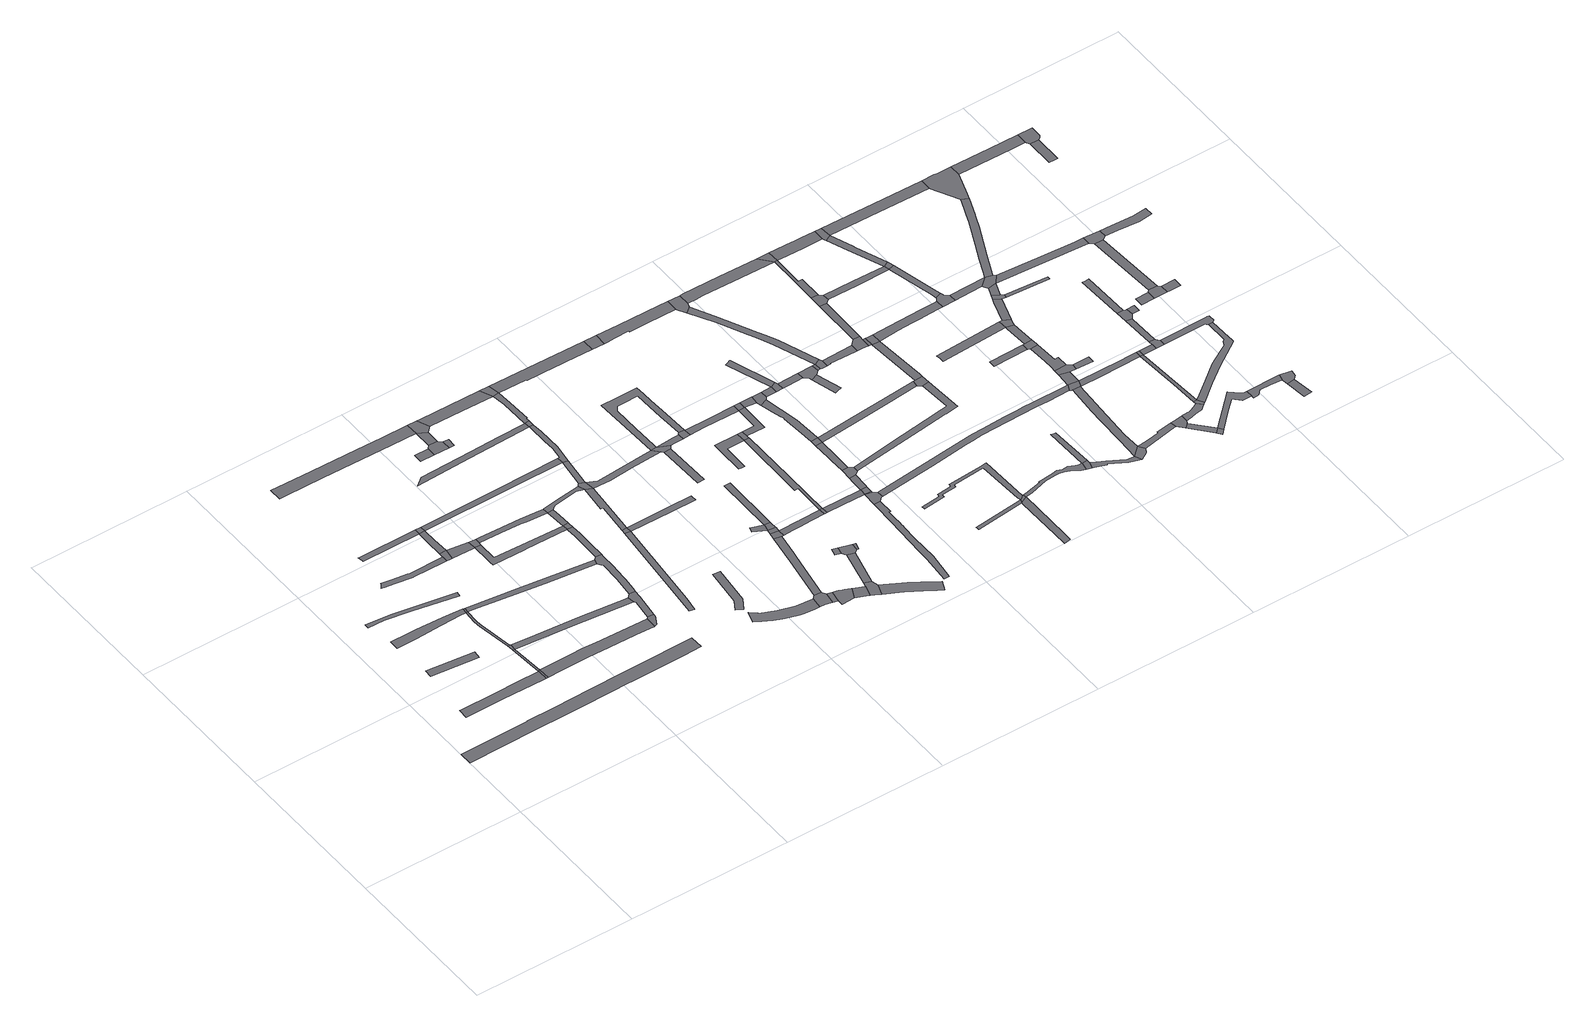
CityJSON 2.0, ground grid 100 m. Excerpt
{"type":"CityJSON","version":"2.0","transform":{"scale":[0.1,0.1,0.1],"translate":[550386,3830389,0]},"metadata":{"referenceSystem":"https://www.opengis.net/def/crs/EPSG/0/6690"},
"CityObjects":{
"road1":{"type":"Road","attributes":{"RoadStructureAttribute.sectionType":"1"},"geometry":[{"type":"MultiSurface","lod":"1","boundaries":[[[0,1,2,3,4,5,6,7,8]]]}]},
"road2":{"type":"Road","geometry":[{"type":"MultiSurface","lod":"1","boundaries":[[[9,10,11,12]]]}]},
"road3":{"type":"Road","attributes":{"RoadStructureAttribute.sectionType":"1"},"geometry":[{"type":"MultiSurface","lod":"1","boundaries":[[[13,14,15,16,17,18,19,20,21,22,23]]]}]},
"road4":{"type":"Road","attributes":{"RoadStructureAttribute.sectionType":"1"},"geometry":[{"type":"MultiSurface","lod":"1","boundaries":[[[24,25,26,27,28,29,30,31,32,33,34,35,36,37,38,39,40,41,42,43]]]}]},
"road5":{"type":"Road","attributes":{"RoadStructureAttribute.sectionType":"1"},"geometry":[{"type":"MultiSurface","lod":"1","boundaries":[[[44,45,46,47,48,49,50,51,52]]]}]},
"road6":{"type":"Road","geometry":[{"type":"MultiSurface","lod":"1","boundaries":[[[53,8,7,54]]]}]},
"road7":{"type":"Road","attributes":{"RoadStructureAttribute.sectionType":"1"},"geometry":[{"type":"MultiSurface","lod":"1","boundaries":[[[55,8,53,56]]]}]},
"road8":{"type":"Road","geometry":[{"type":"MultiSurface","lod":"1","boundaries":[[[57,55,56,58,59]]]}]},
"road9":{"type":"Road","attributes":{"RoadStructureAttribute.sectionType":"1"},"geometry":[{"type":"MultiSurface","lod":"1","boundaries":[[[22,60,61,62,57,59,63,64,65,66,67]]]}]},
"road10":{"type":"Road","geometry":[{"type":"MultiSurface","lod":"1","boundaries":[[[23,22,67,68]]]}]},
"road11":{"type":"Road","attributes":{"RoadStructureAttribute.sectionType":"1"},"geometry":[{"type":"MultiSurface","lod":"1","boundaries":[[[69,70,71,72,73,74,75,76,77,78,79,80,81,82,83]]]}]},
"road12":{"type":"Road","attributes":{"RoadStructureAttribute.sectionType":"1"},"geometry":[{"type":"MultiSurface","lod":"1","boundaries":[[[84,85,86,87,88,89]]]}]},
"road13":{"type":"Road","attributes":{"RoadStructureAttribute.sectionType":"1"},"geometry":[{"type":"MultiSurface","lod":"1","boundaries":[[[90,91,92,53,54,93,94,95,96,97,98,99,100,101]]]}]},
"road14":{"type":"Road","attributes":{"RoadStructureAttribute.sectionType":"1"},"geometry":[{"type":"MultiSurface","lod":"1","boundaries":[[[102,103,58,56,104,105,106,107]]]}]},
"road15":{"type":"Road","geometry":[{"type":"MultiSurface","lod":"1","boundaries":[[[108,83,82,109,110,111]]]}]},
"road16":{"type":"Road","attributes":{"RoadStructureAttribute.sectionType":"1"},"geometry":[{"type":"MultiSurface","lod":"1","boundaries":[[[112,113,88,114,108,111]]]}]},
"road17":{"type":"Road","geometry":[{"type":"MultiSurface","lod":"1","boundaries":[[[89,88,113,115]]]}]},
"road18":{"type":"Road","attributes":{"RoadStructureAttribute.sectionType":"1"},"geometry":[{"type":"MultiSurface","lod":"1","boundaries":[[[111,110,116,117,118]]]}]},
"road19":{"type":"Road","attributes":{"RoadStructureAttribute.sectionType":"1"},"geometry":[{"type":"MultiSurface","lod":"1","boundaries":[[[119,68,67,120,121,122,123,124]]]}]},
"road20":{"type":"Road","geometry":[{"type":"MultiSurface","lod":"1","boundaries":[[[125,118,117,126,127,128,129]]]}]},
"road21":{"type":"Road","attributes":{"RoadStructureAttribute.sectionType":"1"},"geometry":[{"type":"MultiSurface","lod":"1","boundaries":[[[130,131,132,133,134,135,136,137,138,139,140,141]]]}]},
"road22":{"type":"Road","geometry":[{"type":"MultiSurface","lod":"1","boundaries":[[[142,101,100,143,144,145,146]]]}]},
"road23":{"type":"Road","geometry":[{"type":"MultiSurface","lod":"1","boundaries":[[[147,107,106,148,142,146,149,150]]]}]},
"road24":{"type":"Road","attributes":{"RoadStructureAttribute.sectionType":"1"},"geometry":[{"type":"MultiSurface","lod":"1","boundaries":[[[126,151,152,153,154,155,156,157,158,159,160,161,127]]]}]},
"road25":{"type":"Road","attributes":{"RoadStructureAttribute.sectionType":"1"},"geometry":[{"type":"MultiSurface","lod":"1","boundaries":[[[162,163,164,165,129,128,166,167,168,169,170,171]]]}]},
"road26":{"type":"Road","geometry":[{"type":"MultiSurface","lod":"1","boundaries":[[[172,124,123,173,174,175,147,150,176,177,178,179,180,181]]]}]},
"road27":{"type":"Road","attributes":{"RoadStructureAttribute.sectionType":"1"},"geometry":[{"type":"MultiSurface","lod":"1","boundaries":[[[182,183,115,113,184,185,186]]]}]},
"road28":{"type":"Road","attributes":{"RoadStructureAttribute.sectionType":"1"},"geometry":[{"type":"MultiSurface","lod":"1","boundaries":[[[187,188,189,156,190,191,172,181]]]}]},
"road29":{"type":"Road","geometry":[{"type":"MultiSurface","lod":"1","boundaries":[[[192,193,194,195]]]}]},
"road30":{"type":"Road","geometry":[{"type":"MultiSurface","lod":"1","boundaries":[[[196,157,156,189]]]}]},
"road31":{"type":"Road","geometry":[{"type":"MultiSurface","lod":"1","boundaries":[[[197,198,170,157,196]]]}]},
"road32":{"type":"Road","attributes":{"RoadStructureAttribute.sectionType":"1"},"geometry":[{"type":"MultiSurface","lod":"1","boundaries":[[[199,200,201,202,203,204]]]}]},
"road33":{"type":"Road","geometry":[{"type":"MultiSurface","lod":"1","boundaries":[[[205,195,194,206,207,208]]]}]},
"road34":{"type":"Road","geometry":[{"type":"MultiSurface","lod":"1","boundaries":[[[140,205,208,209]]]}]},
"road35":{"type":"Road","geometry":[{"type":"MultiSurface","lod":"1","boundaries":[[[210,211,207,206]]]}]},
"road36":{"type":"Road","geometry":[{"type":"MultiSurface","lod":"1","boundaries":[[[212,213,214,215,216,217]]]}]},
"road37":{"type":"Road","geometry":[{"type":"MultiSurface","lod":"1","boundaries":[[[141,140,209,218,219]]]}]},
"road38":{"type":"Road","attributes":{"RoadStructureAttribute.sectionType":"1"},"geometry":[{"type":"MultiSurface","lod":"1","boundaries":[[[220,221,222,223,224,225,226,227]]]}]},
"road39":{"type":"Road","attributes":{"RoadStructureAttribute.sectionType":"1"},"geometry":[{"type":"MultiSurface","lod":"1","boundaries":[[[228,229,230,231,171,170,198,232,233,234,235,236]]]}]},
"road40":{"type":"Road","geometry":[{"type":"MultiSurface","lod":"1","boundaries":[[[237,238,199,204]]]}]},
"road41":{"type":"Road","attributes":{"RoadStructureAttribute.sectionType":"1"},"geometry":[{"type":"MultiSurface","lod":"1","boundaries":[[[239,240,241,242,243,244,245,246,247,248,249,250,251,252,253]]]}]},
"road42":{"type":"Road","attributes":{"RoadStructureAttribute.sectionType":"1"},"geometry":[{"type":"MultiSurface","lod":"1","boundaries":[[[236,254,255,238,237,256]]]}]},
"road43":{"type":"Road","geometry":[{"type":"MultiSurface","lod":"1","boundaries":[[[257,258,259,228,236,256,260]]]}]},
"road44":{"type":"Road","geometry":[{"type":"MultiSurface","lod":"1","boundaries":[[[185,261,257,260,262,263]]]}]},
"road45":{"type":"Road","attributes":{"RoadStructureAttribute.sectionType":"1"},"geometry":[{"type":"MultiSurface","lod":"1","boundaries":[[[264,219,218,265,266,267]]]}]},
"road46":{"type":"Road","geometry":[{"type":"MultiSurface","lod":"1","boundaries":[[[268,253,252,269,270,271,272]]]}]},
"road47":{"type":"Road","attributes":{"RoadStructureAttribute.sectionType":"1"},"geometry":[{"type":"MultiSurface","lod":"1","boundaries":[[[273,274,275,276,237,204]]]}]},
"road48":{"type":"Road","attributes":{"RoadStructureAttribute.sectionType":"1"},"geometry":[{"type":"MultiSurface","lod":"1","boundaries":[[[271,270,277,278]]]}]},
"road49":{"type":"Road","attributes":{"RoadStructureAttribute.sectionType":"1"},"geometry":[{"type":"MultiSurface","lod":"1","boundaries":[[[279,280,281,227,282,283,284,285,286,287,186,185,263]]]}]},
"road50":{"type":"Road","geometry":[{"type":"MultiSurface","lod":"1","boundaries":[[[288,289,290,291,278,277,292,293,294,295,296]]]}]},
"road51":{"type":"Road","geometry":[{"type":"MultiSurface","lod":"1","boundaries":[[[297,220,227,281]]]}]},
"road52":{"type":"Road","attributes":{"RoadStructureAttribute.sectionType":"1"},"geometry":[{"type":"MultiSurface","lod":"1","boundaries":[[[298,299,268,272,300,301,302]]]}]},
"road53":{"type":"Road","attributes":{"RoadStructureAttribute.sectionType":"1"},"geometry":[{"type":"MultiSurface","lod":"1","boundaries":[[[303,260,256,304,305,306,307,308]]]}]},
"road54":{"type":"Road","attributes":{"RoadStructureAttribute.sectionType":"1"},"geometry":[{"type":"MultiSurface","lod":"1","boundaries":[[[309,310,311,312,266,313,220,297]]]}]},
"road55":{"type":"Road","attributes":{"RoadStructureAttribute.sectionType":"1"},"geometry":[{"type":"MultiSurface","lod":"1","boundaries":[[[314,296,295,315,316,317]]]}]},
"road56":{"type":"Road","geometry":[{"type":"MultiSurface","lod":"1","boundaries":[[[267,266,312,318]]]}]},
"road57":{"type":"Road","geometry":[{"type":"MultiSurface","lod":"1","boundaries":[[[319,320,321,322]]]}]},
"road58":{"type":"Road","geometry":[{"type":"MultiSurface","lod":"1","boundaries":[[[323,317,316,324,325,326,327]]]}]},
"road59":{"type":"Road","geometry":[{"type":"MultiSurface","lod":"1","boundaries":[[[328,298,302,329,330]]]}]},
"road60":{"type":"Road","attributes":{"RoadStructureAttribute.sectionType":"1"},"geometry":[{"type":"MultiSurface","lod":"1","boundaries":[[[321,328,330,331,332]]]}]},
"road61":{"type":"Road","geometry":[{"type":"MultiSurface","lod":"1","boundaries":[[[322,321,332,333]]]}]},
"road62":{"type":"Road","attributes":{"RoadStructureAttribute.sectionType":"1"},"geometry":[{"type":"MultiSurface","lod":"1","boundaries":[[[334,323,327,335]]]}]},
"road63":{"type":"Road","geometry":[{"type":"MultiSurface","lod":"1","boundaries":[[[336,337,338,339,340]]]}]},
"road64":{"type":"Road","attributes":{"RoadStructureAttribute.sectionType":"1"},"geometry":[{"type":"MultiSurface","lod":"1","boundaries":[[[341,342,322,333]]]}]},
"road65":{"type":"Road","attributes":{"RoadStructureAttribute.sectionType":"1"},"geometry":[{"type":"MultiSurface","lod":"1","boundaries":[[[343,344,345,346,347,326,325,348,349,350,351,352,353,354]]]}]},
"road66":{"type":"Road","attributes":{"RoadStructureAttribute.sectionType":"1"},"geometry":[{"type":"MultiSurface","lod":"1","boundaries":[[[355,356,357,358]]]}]},
"road67":{"type":"Road","attributes":{"RoadStructureAttribute.sectionType":"1"},"geometry":[{"type":"MultiSurface","lod":"1","boundaries":[[[340,339,334,335,359,360]]]}]},
"road68":{"type":"Road","geometry":[{"type":"MultiSurface","lod":"1","boundaries":[[[361,308,307,358,357,362]]]}]},
"road69":{"type":"Road","attributes":{"RoadStructureAttribute.sectionType":"1"},"geometry":[{"type":"MultiSurface","lod":"1","boundaries":[[[363,364,365,366,367,330,329,368,369,370,371]]]}]},
"road70":{"type":"Road","geometry":[{"type":"MultiSurface","lod":"1","boundaries":[[[372,373,360,359]]]}]},
"road71":{"type":"Road","attributes":{"RoadStructureAttribute.sectionType":"1"},"geometry":[{"type":"MultiSurface","lod":"1","boundaries":[[[374,375,376,377,361,362,378,379,380]]]}]},
"road72":{"type":"Road","attributes":{"RoadStructureAttribute.sectionType":"1"},"geometry":[{"type":"MultiSurface","lod":"1","boundaries":[[[381,318,312,382,383,384,385,386,387,388,389]]]}]},
"road73":{"type":"Road","attributes":{"RoadStructureAttribute.sectionType":"1"},"geometry":[{"type":"MultiSurface","lod":"1","boundaries":[[[390,391,392,393,394,395,396,397,308,361,398,399,400,401,402,403,404,405,406,407]]]}]},
"road74":{"type":"Road","geometry":[{"type":"MultiSurface","lod":"1","boundaries":[[[408,363,371,409,410]]]}]},
"road75":{"type":"Road","geometry":[{"type":"MultiSurface","lod":"1","boundaries":[[[406,411,412,374,380,413,414,407]]]}]},
"road76":{"type":"Road","geometry":[{"type":"MultiSurface","lod":"1","boundaries":[[[415,416,408]]]}]},
"road77":{"type":"Road","attributes":{"RoadStructureAttribute.sectionType":"1"},"geometry":[{"type":"MultiSurface","lod":"1","boundaries":[[[417,418,419,420,421,422,423,424,425,426]]]}]},
"road78":{"type":"Road","attributes":{"RoadStructureAttribute.sectionType":"1"},"geometry":[{"type":"MultiSurface","lod":"1","boundaries":[[[426,427,428,363,408,429,430,431]]]}]},
"road79":{"type":"Road","attributes":{"RoadStructureAttribute.sectionType":"1"},"geometry":[{"type":"MultiSurface","lod":"1","boundaries":[[[432,433,434,435,436,437,438,439,440,441,442,443,444,445,446,447,448,449,450]]]}]},
"road80":{"type":"Road","attributes":{"RoadStructureAttribute.sectionType":"1"},"geometry":[{"type":"MultiSurface","lod":"1","boundaries":[[[451,415,408,410,452,453,454]]]}]},
"road81":{"type":"Road","attributes":{"RoadStructureAttribute.sectionType":"1"},"geometry":[{"type":"MultiSurface","lod":"1","boundaries":[[[455,414,413,456,457,458]]]}]},
"road82":{"type":"Road","geometry":[{"type":"MultiSurface","lod":"1","boundaries":[[[459,417,426,431,460,461]]]}]},
"road83":{"type":"Road","geometry":[{"type":"MultiSurface","lod":"1","boundaries":[[[453,432,450,462,463,464,465]]]}]},
"road84":{"type":"Road","attributes":{"RoadStructureAttribute.sectionType":"1"},"geometry":[{"type":"MultiSurface","lod":"1","boundaries":[[[453,465,466]]]}]},
"road85":{"type":"Road","geometry":[{"type":"MultiSurface","lod":"1","boundaries":[[[454,453,466,467]]]}]},
"road86":{"type":"Road","geometry":[{"type":"MultiSurface","lod":"1","boundaries":[[[389,388,468,469]]]}]},
"road87":{"type":"Road","attributes":{"RoadStructureAttribute.sectionType":"1"},"geometry":[{"type":"MultiSurface","lod":"1","boundaries":[[[470,471,472,473,474,475,454,467]]]}]},
"road88":{"type":"Road","attributes":{"RoadStructureAttribute.sectionType":"1"},"geometry":[{"type":"MultiSurface","lod":"1","boundaries":[[[476,477,478,479,457,480,481,459,461]]]}]},
"road89":{"type":"Road","geometry":[{"type":"MultiSurface","lod":"1","boundaries":[[[482,483,484,473,472,485,486,487]]]}]},
"road90":{"type":"Road","attributes":{"RoadStructureAttribute.sectionType":"1"},"geometry":[{"type":"MultiSurface","lod":"1","boundaries":[[[488,489,490,491,492,493,494,484,483]]]}]},
"road91":{"type":"Road","geometry":[{"type":"MultiSurface","lod":"1","boundaries":[[[495,458,457,479,496]]]}]},
"road92":{"type":"Road","geometry":[{"type":"MultiSurface","lod":"1","boundaries":[[[497,498,492,491]]]}]},
"road93":{"type":"Road","geometry":[{"type":"MultiSurface","lod":"1","boundaries":[[[499,500,501,502,495,496,503,504]]]}]},
"road94":{"type":"Road","attributes":{"RoadStructureAttribute.sectionType":"1"},"geometry":[{"type":"MultiSurface","lod":"1","boundaries":[[[505,506,507,508,509,510,511,512,513,514,515,516,517,518,519,520,498,497]]]}]},
"road95":{"type":"Road","attributes":{"RoadStructureAttribute.sectionType":"1"},"geometry":[{"type":"MultiSurface","lod":"1","boundaries":[[[521,522,504,503,523,513,512,524,525]]]}]},
"road96":{"type":"Road","attributes":{"RoadStructureAttribute.sectionType":"1"},"geometry":[{"type":"MultiSurface","lod":"1","boundaries":[[[526,527,469,468,528,529,530,531,532,533,534]]]}]},
"road97":{"type":"Road","attributes":{"RoadStructureAttribute.sectionType":"1"},"geometry":[{"type":"MultiSurface","lod":"1","boundaries":[[[535,525,524,536]]]}]},
"road98":{"type":"Road","attributes":{"RoadStructureAttribute.sectionType":"1"},"geometry":[{"type":"MultiSurface","lod":"1","boundaries":[[[537,538,539,540,541,542,543]]]}]},
"road99":{"type":"Road","attributes":{"RoadStructureAttribute.sectionType":"1"},"geometry":[{"type":"MultiSurface","lod":"1","boundaries":[[[544,545,546,547,548,549,550,551,552,553,554,555,556,557,558,559,537,560]]]}]},
"road100":{"type":"Road","attributes":{"RoadStructureAttribute.sectionType":"1"},"geometry":[{"type":"MultiSurface","lod":"1","boundaries":[[[561,562,563,564,535,565]]]}]},
"road101":{"type":"Road","geometry":[{"type":"MultiSurface","lod":"1","boundaries":[[[565,535,536,566,567]]]}]},
"road102":{"type":"Road","attributes":{"RoadStructureAttribute.sectionType":"1"},"geometry":[{"type":"MultiSurface","lod":"1","boundaries":[[[568,569,543,570,571,572,573]]]}]},
"road103":{"type":"Road","attributes":{"RoadStructureAttribute.sectionType":"1"},"geometry":[{"type":"MultiSurface","lod":"1","boundaries":[[[574,567,566,575,576,577]]]}]},
"road104":{"type":"Road","geometry":[{"type":"MultiSurface","lod":"1","boundaries":[[[560,537,543,569,578]]]}]},
"road105":{"type":"Road","attributes":{"RoadStructureAttribute.sectionType":"1"},"geometry":[{"type":"MultiSurface","lod":"1","boundaries":[[[579,580,581,497,491,582,583,584]]]}]},
"road106":{"type":"Road","attributes":{"RoadStructureAttribute.sectionType":"1"},"geometry":[{"type":"MultiSurface","lod":"1","boundaries":[[[585,586,587,588,589,590,591,592,593,594,595,596,487,486]]]}]},
"road107":{"type":"Road","geometry":[{"type":"MultiSurface","lod":"1","boundaries":[[[597,598,599,600,601]]]}]},
"road108":{"type":"Road","geometry":[{"type":"MultiSurface","lod":"1","boundaries":[[[602,574,577,603,601,600,604]]]}]},
"road109":{"type":"Road","geometry":[{"type":"MultiSurface","lod":"1","boundaries":[[[534,533,605,606,607,608]]]}]},
"road110":{"type":"Road","attributes":{"RoadStructureAttribute.sectionType":"1"},"geometry":[{"type":"MultiSurface","lod":"1","boundaries":[[[609,610,611,612,613,614,606,605,615,616,617,618,619,620,621,622]]]}]},
"road111":{"type":"Road","attributes":{"RoadStructureAttribute.sectionType":"1"},"geometry":[{"type":"MultiSurface","lod":"1","boundaries":[[[621,602,604,623]]]}]},
"road112":{"type":"Road","geometry":[{"type":"MultiSurface","lod":"1","boundaries":[[[622,621,623,624,625,626]]]}]},
"road113":{"type":"Road","attributes":{"RoadStructureAttribute.sectionType":"1"},"geometry":[{"type":"MultiSurface","lod":"1","boundaries":[[[627,628,629,630,631,632,633,634,635,636,637,464,463,638,639,640,641,642,643,644,645,646]]]}]},
"road114":{"type":"Road","attributes":{"RoadStructureAttribute.sectionType":"1"},"geometry":[{"type":"MultiSurface","lod":"1","boundaries":[[[647,648,649,650,651,652,653,654,655,656,657,658,560,578,659,660,661,662,663,664,665,666,667,668,669]]]}]},
"road115":{"type":"Road","attributes":{"RoadStructureAttribute.sectionType":"1"},"geometry":[{"type":"MultiSurface","lod":"1","boundaries":[[[670,626,625,671,672,673,674]]]}]},
"road116":{"type":"Road","geometry":[{"type":"MultiSurface","lod":"1","boundaries":[[[675,676,579,584,677,591,590]]]}]},
"road117":{"type":"Road","attributes":{"RoadStructureAttribute.sectionType":"1"},"geometry":[{"type":"MultiSurface","lod":"1","boundaries":[[[678,679,608,607,680,681,682,683,684]]]}]},
"road118":{"type":"Road","geometry":[{"type":"MultiSurface","lod":"1","boundaries":[[[685,669,668,686,687]]]}]},
"road119":{"type":"Road","geometry":[{"type":"MultiSurface","lod":"1","boundaries":[[[688,670,674,689,690,691,692]]]}]},
"road120":{"type":"Road","attributes":{"RoadStructureAttribute.sectionType":"1"},"geometry":[{"type":"MultiSurface","lod":"1","boundaries":[[[693,676,675,694,695]]]}]},
"road121":{"type":"Road","attributes":{"RoadStructureAttribute.sectionType":"1"},"geometry":[{"type":"MultiSurface","lod":"1","boundaries":[[[696,697,691,690,698]]]}]},
"road122":{"type":"Road","attributes":{"RoadStructureAttribute.sectionType":"1"},"geometry":[{"type":"MultiSurface","lod":"1","boundaries":[[[699,700,701,702,669,685]]]}]},
"road123":{"type":"Road","geometry":[{"type":"MultiSurface","lod":"1","boundaries":[[[703,704,696,698,693,695]]]}]},
"road124":{"type":"Road","attributes":{"RoadStructureAttribute.sectionType":"1"},"geometry":[{"type":"MultiSurface","lod":"1","boundaries":[[[705,688,692,706]]]}]},
"road125":{"type":"Road","attributes":{"RoadStructureAttribute.sectionType":"1"},"geometry":[{"type":"MultiSurface","lod":"1","boundaries":[[[707,708,709,710,711,687,686,712,713,714,715,716,717,718]]]}]},
"road126":{"type":"Road","geometry":[{"type":"MultiSurface","lod":"1","boundaries":[[[719,705,706,720,721,722]]]}]},
"road127":{"type":"Road","attributes":{"RoadStructureAttribute.sectionType":"1"},"geometry":[{"type":"MultiSurface","lod":"1","boundaries":[[[683,723,724,719,722,725,726,727,728]]]}]},
"road128":{"type":"Road","geometry":[{"type":"MultiSurface","lod":"1","boundaries":[[[684,683,728,729]]]}]},
"road129":{"type":"Road","geometry":[{"type":"MultiSurface","lod":"1","boundaries":[[[730,718,717,731,732]]]}]},
"road130":{"type":"Road","attributes":{"RoadStructureAttribute.sectionType":"1"},"geometry":[{"type":"MultiSurface","lod":"1","boundaries":[[[733,734,735,736,703,695,737,738,739,740,741]]]}]},
"road131":{"type":"Road","attributes":{"RoadStructureAttribute.sectionType":"1"},"geometry":[{"type":"MultiSurface","lod":"1","boundaries":[[[742,743,744,745,718,730,746,747,748,749]]]}]},
"road132":{"type":"Road","attributes":{"RoadStructureAttribute.sectionType":"1"},"geometry":[{"type":"MultiSurface","lod":"1","boundaries":[[[750,721,720,751,752,753]]]}]},
"road133":{"type":"Road","attributes":{"RoadStructureAttribute.sectionType":"1"},"geometry":[{"type":"MultiSurface","lod":"1","boundaries":[[[754,755,756,757,758]]]}]},
"road134":{"type":"Road","attributes":{"RoadStructureAttribute.sectionType":"1"},"geometry":[{"type":"MultiSurface","lod":"1","boundaries":[[[759,760,761,729,728,762,763,764,765,766]]]}]},
"road135":{"type":"Road","attributes":{"RoadStructureAttribute.sectionType":"1"},"geometry":[{"type":"MultiSurface","lod":"1","boundaries":[[[767,768,769,770,730,732,771]]]}]},
"road136":{"type":"Road","geometry":[{"type":"MultiSurface","lod":"1","boundaries":[[[772,773,774,775,776]]]}]},
"road137":{"type":"Road","geometry":[{"type":"MultiSurface","lod":"1","boundaries":[[[646,645,777,778,742,749,779]]]}]},
"road138":{"type":"Road","attributes":{"RoadStructureAttribute.sectionType":"1"},"geometry":[{"type":"MultiSurface","lod":"1","boundaries":[[[780,646,779,781]]]}]},
"road139":{"type":"Road","geometry":[{"type":"MultiSurface","lod":"1","boundaries":[[[782,780,781,783,784,785]]]}]},
"road140":{"type":"Road","attributes":{"RoadStructureAttribute.sectionType":"1"},"geometry":[{"type":"MultiSurface","lod":"1","boundaries":[[[786,787,788,789,790,791,792,782,785]]]}]},
"road141":{"type":"Road","geometry":[{"type":"MultiSurface","lod":"1","boundaries":[[[793,794,795,772,776,796,789,788]]]}]},
"road142":{"type":"Road","geometry":[{"type":"MultiSurface","lod":"1","boundaries":[[[797,798,799,800,801,733,741,802,803]]]}]},
"road143":{"type":"Road","geometry":[{"type":"MultiSurface","lod":"1","boundaries":[[[766,765,804,805,806]]]}]},
"road144":{"type":"Road","geometry":[{"type":"MultiSurface","lod":"1","boundaries":[[[807,808,767,771,809,810,811,812]]]}]},
"road145":{"type":"Road","attributes":{"RoadStructureAttribute.sectionType":"1"},"geometry":[{"type":"MultiSurface","lod":"1","boundaries":[[[813,814,805,804,815,753,816]]]}]},
"road146":{"type":"Road","attributes":{"RoadStructureAttribute.sectionType":"1"},"geometry":[{"type":"MultiSurface","lod":"1","boundaries":[[[817,818,752,819,800,799]]]}]},
"road147":{"type":"Road","geometry":[{"type":"MultiSurface","lod":"1","boundaries":[[[820,816,753,752,818]]]}]},
"road148":{"type":"Road","attributes":{"RoadStructureAttribute.sectionType":"1"},"geometry":[{"type":"MultiSurface","lod":"1","boundaries":[[[758,821,795,794,822]]]}]},
"road149":{"type":"Road","attributes":{"RoadStructureAttribute.sectionType":"1"},"geometry":[{"type":"MultiSurface","lod":"1","boundaries":[[[811,810,823,824]]]}]},
"road150":{"type":"Road","geometry":[{"type":"MultiSurface","lod":"1","boundaries":[[[825,826,784,783]]]}]},
"road151":{"type":"Road","geometry":[{"type":"MultiSurface","lod":"1","boundaries":[[[827,754,758,822,828,829,830]]]}]},
"road152":{"type":"Road","geometry":[{"type":"MultiSurface","lod":"1","boundaries":[[[824,823,831,832]]]}]},
"road153":{"type":"Road","attributes":{"RoadStructureAttribute.sectionType":"1"},"geometry":[{"type":"MultiSurface","lod":"1","boundaries":[[[833,834,779,749,835,836,837]]]}]},
"road154":{"type":"Road","attributes":{"RoadStructureAttribute.sectionType":"1"},"geometry":[{"type":"MultiSurface","lod":"1","boundaries":[[[838,839,827,830,840]]]}]},
"road155":{"type":"Road","attributes":{"RoadStructureAttribute.sectionType":"1"},"geometry":[{"type":"MultiSurface","lod":"1","boundaries":[[[841,842,843,844,845,846,807,812,847,848,849,850,851]]]}]},
"road156":{"type":"Road","attributes":{"RoadStructureAttribute.sectionType":"1"},"geometry":[{"type":"MultiSurface","lod":"1","boundaries":[[[852,803,802,853,854]]]}]},
"road157":{"type":"Road","geometry":[{"type":"MultiSurface","lod":"1","boundaries":[[[855,838,840,856,857,858]]]}]},
"road158":{"type":"Road","geometry":[{"type":"MultiSurface","lod":"1","boundaries":[[[859,860,841,851,861]]]}]},
"road159":{"type":"Road","attributes":{"RoadStructureAttribute.sectionType":"1"},"geometry":[{"type":"MultiSurface","lod":"1","boundaries":[[[862,863,855,858]]]}]},
"road160":{"type":"Road","attributes":{"RoadStructureAttribute.sectionType":"1"},"geometry":[{"type":"MultiSurface","lod":"1","boundaries":[[[836,864,860,859,865]]]}]},
"road161":{"type":"Road","geometry":[{"type":"MultiSurface","lod":"1","boundaries":[[[852,854,863,862,866,867]]]}]},
"road162":{"type":"Road","attributes":{"RoadStructureAttribute.sectionType":"1"},"geometry":[{"type":"MultiSurface","lod":"1","boundaries":[[[868,869,870,824,832,871,872,873,874,875]]]}]},
"road163":{"type":"Road","geometry":[{"type":"MultiSurface","lod":"1","boundaries":[[[876,837,836,865]]]}]},
"road164":{"type":"Road","attributes":{"RoadStructureAttribute.sectionType":"1"},"geometry":[{"type":"MultiSurface","lod":"1","boundaries":[[[877,878,806,805,879,880,881]]]}]},
"road165":{"type":"Road","geometry":[{"type":"MultiSurface","lod":"1","boundaries":[[[882,883,857,856]]]}]},
"road166":{"type":"Road","attributes":{"RoadStructureAttribute.sectionType":"1"},"geometry":[{"type":"MultiSurface","lod":"1","boundaries":[[[884,876,865,885]]]}]},
"road167":{"type":"Road","geometry":[{"type":"MultiSurface","lod":"1","boundaries":[[[886,887,888,889,884,885,890,891]]]}]},
"road168":{"type":"Road","attributes":{"RoadStructureAttribute.sectionType":"1"},"geometry":[{"type":"MultiSurface","lod":"1","boundaries":[[[892,889,888,893]]]}]},
"road169":{"type":"Road","attributes":{"RoadStructureAttribute.sectionType":"1"},"geometry":[{"type":"MultiSurface","lod":"1","boundaries":[[[894,895,896,897,898,899,900,901,902,903,904,905,906,907,908,859,861]]]}]},
"road170":{"type":"Road","attributes":{"RoadStructureAttribute.sectionType":"1"},"geometry":[{"type":"MultiSurface","lod":"1","boundaries":[[[909,910,911,912,913,914,915,852,867,916,917,918,919,920,921]]]}]},
"road171":{"type":"Road","geometry":[{"type":"MultiSurface","lod":"1","boundaries":[[[922,923,924,892,893,925,926,927,928]]]}]},
"road172":{"type":"Road","geometry":[{"type":"MultiSurface","lod":"1","boundaries":[[[929,875,874,930,931,932,933,934]]]}]},
"road173":{"type":"Road","attributes":{"RoadStructureAttribute.sectionType":"1"},"geometry":[{"type":"MultiSurface","lod":"1","boundaries":[[[935,936,937,924,923]]]}]},
"road174":{"type":"Road","attributes":{"RoadStructureAttribute.sectionType":"1"},"geometry":[{"type":"MultiSurface","lod":"1","boundaries":[[[938,939,866,862,940,941]]]}]},
"road175":{"type":"Road","geometry":[{"type":"MultiSurface","lod":"1","boundaries":[[[942,943,928,927]]]}]},
"road176":{"type":"Road","geometry":[{"type":"MultiSurface","lod":"1","boundaries":[[[944,945,946,891,890,947,948,949,901,900,950,951,952]]]}]},
"road177":{"type":"Road","attributes":{"RoadStructureAttribute.sectionType":"1"},"geometry":[{"type":"MultiSurface","lod":"1","boundaries":[[[953,954,955,956]]]}]},
"road178":{"type":"Road","geometry":[{"type":"MultiSurface","lod":"1","boundaries":[[[929,934,954,953,957,958]]]}]},
"road179":{"type":"Road","geometry":[{"type":"MultiSurface","lod":"1","boundaries":[[[959,960,961,962]]]}]},
"road180":{"type":"Road","geometry":[{"type":"MultiSurface","lod":"1","boundaries":[[[881,880,909,921,963,964,965,966,967,968,969,970,971]]]}]},
"road181":{"type":"Road","geometry":[{"type":"MultiSurface","lod":"1","boundaries":[[[972,962,961,973,974,975]]]}]},
"road182":{"type":"Road","attributes":{"RoadStructureAttribute.sectionType":"1"},"geometry":[{"type":"MultiSurface","lod":"1","boundaries":[[[976,972,975,977]]]}]},
"road183":{"type":"Road","attributes":{"RoadStructureAttribute.sectionType":"1"},"geometry":[{"type":"MultiSurface","lod":"1","boundaries":[[[978,979,980,974,973]]]}]},
"road184":{"type":"Road","geometry":[{"type":"MultiSurface","lod":"1","boundaries":[[[981,982,941,940,976,977,983,984]]]}]},
"road185":{"type":"Road","attributes":{"RoadStructureAttribute.sectionType":"1"},"geometry":[{"type":"MultiSurface","lod":"1","boundaries":[[[985,969,968,986,987,988]]]}]},
"road186":{"type":"Road","attributes":{"RoadStructureAttribute.sectionType":"1"},"geometry":[{"type":"MultiSurface","lod":"1","boundaries":[[[989,990,984,983,991,992,993,994]]]}]},
"road187":{"type":"Road","geometry":[{"type":"MultiSurface","lod":"1","boundaries":[[[995,996,997,998,999]]]}]},
"road188":{"type":"Road","geometry":[{"type":"MultiSurface","lod":"1","boundaries":[[[988,987,1000,995,999,1001,1002,1003,1004]]]}]}
},
"vertices":[
[562,813,0],[428,813,0],[193,813,0],[190,813,0],[189,750,0],[428,753,0],[681,746,0],[701,747,0],[700,813,0],
[509,1081,0],[515,1131,0],[221,1162,0],[218,1112,0],
[596,1438,0],[531,1441,0],[365,1449,0],[321,1447,0],[200,1447,0],[200,1386,0],[323,1387,0],[489,1394,0],[620,1400,0],[651,1398,0],[654,1431,0],
[1500,555,0],[1391,554,0],[1325,553,0],[1302,552,0],[1055,549,0],[837,547,0],[615,544,0],[432,541,0],[430,541,0],[3,536,0],[4,456,0],[431,462,0],[616,464,0],[719,465,0],[919,466,0],[1032,467,0],[1053,467,0],[1216,469,0],[1390,471,0],[1501,472,0],
[269,1602,0],[420,1574,0],[698,1521,0],[701,1535,0],[703,1549,0],[420,1601,0],[325,1616,0],[168,1629,0],[168,1602,0],
[711,819,0],[712,747,0],
[685,1025,0],[697,1024,0],
[681,1065,0],[697,1063,0],[693,1064,0],
[647,1317,0],[647,1286,0],[648,1270,0],[692,1066,0],[660,1271,0],[659,1286,0],[659,1317,0],[663,1398,0],
[666,1429,0],
[589,1812,0],[575,1814,0],[486,1828,0],[418,1838,0],[417,1836,0],[407,1822,0],[397,1806,0],[405,1805,0],[418,1803,0],[473,1795,0],[583,1778,0],[587,1777,0],[773,1779,0],[800,1778,0],[800,1814,0],
[438,2066,0],[435,2066,0],[438,2049,0],[441,2031,0],[801,2027,0],[801,2066,0],
[1073,818,0],[987,821,0],[910,821,0],[803,749,0],[899,751,0],[969,750,0],[1105,747,0],[1274,742,0],[1386,738,0],[1389,738,0],[1393,738,0],[1394,809,0],
[1122,1024,0],[848,1049,0],[1001,995,0],[1328,964,0],[1413,955,0],[1408,996,0],
[800,1844,0],[822,1777,0],[834,1777,0],[842,1843,0],
[840,1946,0],[838,2030,0],[800,1945,0],
[838,2065,0],
[969,1772,0],[977,1775,0],[973,1826,0],
[1002,1387,0],[691,1397,0],[804,1381,0],[1120,1338,0],[1423,1301,0],[1432,1331,0],
[988,1825,0],[978,1775,0],[1015,1774,0],[1015,1789,0],[1017,1823,0],
[1069,2737,0],[911,2740,0],[624,2744,0],[409,2748,0],[363,2749,0],[362,2671,0],[407,2671,0],[409,2672,0],[639,2668,0],[1076,2662,0],[1235,2660,0],[1229,2735,0],
[1405,819,0],[1409,744,0],[1440,801,0],[1440,802,0],[1441,814,0],
[1428,1016,0],[1422,944,0],[1461,969,0],[1465,1012,0],
[977,1654,0],[977,1633,0],[977,1611,0],[1186,1608,0],[1190,1608,0],[1450,1604,0],[1449,1638,0],[1190,1648,0],[1188,1648,0],[1016,1654,0],[1014,1654,0],
[1413,1805,0],[1297,1811,0],[1147,1818,0],[1043,1822,0],[1017,1790,0],[1152,1786,0],[1277,1781,0],[1311,1773,0],[1441,1767,0],[1436,1802,0],
[1450,1346,0],[1447,1271,0],[1442,1147,0],[1436,1089,0],[1468,1038,0],[1476,1121,0],[1478,1139,0],[1484,1243,0],[1485,1329,0],[1486,1345,0],
[1333,2067,0],[870,2065,0],[1403,2031,0],[1728,2031,0],[1725,2071,0],
[1488,1448,0],[1489,1540,0],[1486,1605,0],[1450,1599,0],[1454,1539,0],
[1130,2527,0],[1129,2472,0],[1215,2471,0],[1215,2526,0],
[1484,1642,0],
[1481,1721,0],[1478,1770,0],
[1677,1404,0],[1608,730,0],[1638,721,0],[1652,813,0],[1670,970,0],[1711,1399,0],
[1233,2546,0],[1309,2469,0],[1308,2524,0],[1288,2545,0],
[1290,2629,0],
[1344,2469,0],[1345,2524,0],
[1890,639,0],[1916,880,0],[1871,884,0],[1846,654,0],[1809,595,0],[1847,571,0],
[1322,2659,0],[1290,2734,0],
[1741,2390,0],[1741,2389,0],[1569,2385,0],[1389,2380,0],[1060,2370,0],[1008,2329,0],[1350,2343,0],[1743,2354,0],
[1688,1839,0],[1532,1816,0],[1463,1806,0],[1446,1804,0],[1490,1783,0],[1512,1792,0],[1658,1812,0],[1693,1802,0],[1702,1799,0],
[1711,1432,0],[1680,1431,0],
[2087,433,0],[1989,463,0],[1894,503,0],[1891,506,0],[1852,538,0],[1829,466,0],[1870,442,0],[1925,415,0],[1969,394,0],[2007,380,0],[2061,365,0],[2090,362,0],[2156,357,0],[2181,355,0],[2188,425,0],
[1683,1629,0],[1700,1627,0],[1743,1781,0],
[1702,1854,0],[1696,1847,0],[1689,1840,0],[1734,1840,0],
[1725,2020,0],[1735,1849,0],[1759,2027,0],
[1312,2734,0],[1528,2657,0],[1725,2653,0],[1690,2729,0],
[2209,444,0],[2216,353,0],[2256,344,0],[2267,417,0],[2252,441,0],
[1972,1397,0],[2127,1395,0],[2127,1433,0],[1989,1433,0],
[2287,336,0],[2299,409,0],
[1775,2144,0],[1773,2290,0],[1771,2355,0],[1744,2348,0],[1744,2344,0],[1746,2218,0],[1748,2152,0],[1737,2072,0],[1731,2071,0],
[2365,388,0],[2356,391,0],[2336,400,0],[2325,403,0],[2288,331,0],[2288,315,0],[2289,302,0],[2369,306,0],[2399,372,0],
[1770,2391,0],
[2288,916,0],[2257,728,0],[2293,679,0],[2308,768,0],[2332,909,0],
[1798,1811,0],[1853,1777,0],[1998,1790,0],[2161,1798,0],[2191,1799,0],[2159,1838,0],
[1769,2416,0],[1775,2417,0],[1769,2561,0],[1765,2657,0],[1737,2570,0],
[2419,363,0],[2426,281,0],[2446,272,0],[2467,341,0],
[1750,2727,0],
[2233,1058,0],[2225,1026,0],[2300,988,0],[2309,1031,0],
[2474,369,0],[2468,262,0],[2501,245,0],[2525,313,0],[2516,354,0],
[2295,958,0],[2345,909,0],[2344,950,0],
[2348,981,0],[2346,982,0],
[2346,1030,0],
[2527,593,0],[2571,582,0],
[2487,674,0],[2481,654,0],[2475,631,0],[2510,621,0],[2518,665,0],
[2351,1395,0],[2312,1396,0],
[2725,200,0],[2666,239,0],[2639,254,0],[2554,299,0],[2533,309,0],[2542,223,0],[2582,202,0],[2607,189,0],[2692,139,0],[2755,101,0],[2788,80,0],[2814,139,0],
[2212,1496,0],[2257,1497,0],[2248,1785,0],[2203,1784,0],
[2593,598,0],[2597,644,0],
[2192,1841,0],[2262,1808,0],
[2612,955,0],[2484,953,0],[2473,952,0],[2472,952,0],[2363,951,0],[2404,911,0],[2472,912,0],[2476,913,0],[2612,916,0],
[2605,595,0],[2617,638,0],
[2344,1850,0],[2332,1850,0],[2305,1848,0],[2289,1847,0],[2294,1809,0],[2313,1810,0],[2346,1811,0],
[1998,2722,0],[1939,2653,0],[1940,2648,0],[2014,2647,0],[2045,2647,0],[2166,2644,0],[2187,2645,0],[2353,2641,0],[2354,2716,0],
[2384,2018,0],[2379,2148,0],[2377,2216,0],[2376,2242,0],[2375,2268,0],[2243,2266,0],[2145,2266,0],[2153,2016,0],[2192,1863,0],[2190,2020,0],[2189,2186,0],[2209,2214,0],[2248,2214,0],[2341,2214,0],[2345,2110,0],[2348,2021,0],[2354,1864,0],[2389,1862,0],
[2629,956,0],[2623,916,0],[2631,916,0],
[2352,1862,0],[2346,1856,0],[2391,1813,0],[2389,1858,0],
[2636,956,0],[2631,956,0],
[2596,1675,0],[2450,1673,0],[2450,1643,0],[2450,1614,0],[2449,1455,0],[2467,1454,0],[2486,1454,0],[2487,1614,0],[2593,1615,0],[2597,1615,0],
[2592,1152,0],[2615,1152,0],[2629,1098,0],[2630,1258,0],[2629,1615,0],
[2867,824,0],[2865,740,0],[2864,731,0],[2862,668,0],[2852,391,0],[2850,326,0],[2835,149,0],[2867,148,0],[2889,325,0],[2891,490,0],[2894,595,0],[2894,597,0],[2894,621,0],[2894,624,0],[2895,687,0],[2896,726,0],[2896,731,0],[2907,731,0],[2908,824,0],
[2743,955,0],[2731,915,0],[2871,914,0],[2874,954,0],
[2559,1857,0],[2485,1816,0],[2706,1815,0],[2705,1860,0],
[2629,1675,0],[2629,1625,0],[2629,1635,0],
[2928,846,0],[2940,847,0],[2935,887,0],[2913,904,0],
[2913,913,0],
[2914,954,0],
[2432,2640,0],[2433,2715,0],
[2915,966,0],[2915,971,0],[2919,1061,0],[2879,1059,0],[2877,1028,0],[2875,968,0],
[2744,1634,0],[2744,1651,0],[2744,1676,0],[2745,1817,0],[2706,1808,0],[2705,1676,0],
[2939,1119,0],[2920,1132,0],[2881,1130,0],[2940,1079,0],[2944,1084,0],[2944,1116,0],
[2919,1133,0],[2920,1221,0],[2920,1253,0],[2921,1363,0],[2878,1362,0],[2880,1250,0],[2880,1221,0],
[2744,1861,0],[2745,1819,0],
[2922,1406,0],[2878,1405,0],
[2804,1863,0],[2804,1861,0],[2802,1861,0],[2779,1862,0],[2817,1809,0],[2821,1861,0],
[2923,1415,0],[2914,1583,0],[2904,1631,0],[2904,1632,0],[2901,1645,0],[2899,1657,0],[2891,1695,0],[2871,1797,0],[2825,1779,0],[2850,1684,0],[2860,1648,0],[2864,1633,0],[2864,1627,0],[2865,1626,0],[2875,1484,0],[2878,1425,0],
[2858,1861,0],[2836,1859,0],[2820,1796,0],[2883,1816,0],[2883,1861,0],
[2835,2709,0],[2576,2714,0],[2457,2639,0],[2497,2644,0],[2592,2643,0],[2592,2637,0],[2709,2636,0],[2889,2635,0],[2890,2708,0],
[2950,1862,0],[2951,1818,0],
[3510,405,0],[3505,404,0],[3201,371,0],[3202,360,0],[3202,349,0],[3203,349,0],[3501,382,0],
[3538,428,0],[3528,737,0],[3489,735,0],[3275,720,0],[3274,702,0],[3181,692,0],[3180,674,0],[3060,661,0],[3062,641,0],[3200,656,0],[3200,674,0],[3292,684,0],[3294,701,0],[3493,716,0],[3505,425,0],[3508,424,0],[3542,428,0],
[2892,2152,0],[2891,2153,0],[2873,2145,0],[2854,2138,0],[2986,1881,0],
[2992,1819,0],[2991,1864,0],
[3547,67,0],[3546,405,0],[3501,373,0],[3505,10,0],[3505,2,0],[3547,10,0],
[3123,1867,0],[3033,1820,0],[3080,1821,0],[3123,1822,0],
[3547,405,0],
[3577,1464,0],[3375,1446,0],[3236,1434,0],[3223,1392,0],[3379,1406,0],[3573,1425,0],
[3391,1141,0],[3573,1165,0],[3575,1165,0],[3636,1173,0],[3658,1176,0],[3643,1414,0],[3599,1410,0],[3611,1210,0],[3593,1208,0],[3570,1204,0],[3461,1189,0],[3214,1156,0],
[3199,1631,0],[3220,1637,0],[3242,1644,0],[3198,1799,0],[3156,1781,0],
[3217,1869,0],[3149,1804,0],[3222,1824,0],
[2919,2580,0],[2954,2608,0],[2965,2636,0],[2965,2707,0],
[3186,2133,0],[3153,2205,0],[3125,2264,0],[3054,2414,0],[3047,2428,0],[3036,2448,0],[3001,2430,0],[3019,2397,0],[3086,2254,0],[3089,2247,0],[3116,2190,0],[3147,2118,0],[3238,1870,0],[3275,1889,0],
[3238,1824,0],
[3249,1824,0],[3282,1824,0],[3282,1870,0],
[4205,971,0],[3995,970,0],[3939,970,0],[3886,968,0],[3813,967,0],[3661,961,0],[3599,959,0],[3566,956,0],[3474,946,0],[3238,920,0],[3037,898,0],[3288,884,0],[3520,910,0],[3570,916,0],[3634,924,0],[3887,929,0],[3995,930,0],[4064,931,0],[4201,932,0],[4220,971,0],
[3931,445,0],[3915,444,0],[3911,444,0],[3897,451,0],[3859,468,0],[3824,464,0],[3795,476,0],[3765,471,0],[3668,460,0],[3668,453,0],[3561,429,0],[3544,428,0],[3595,414,0],[3701,444,0],[3773,450,0],[3791,449,0],[3819,443,0],[3850,434,0],[3859,431,0],[3886,412,0],[3899,403,0],[3925,395,0],[3935,443,0],
[3477,1875,0],[3305,1824,0],[3305,1827,0],[3463,1826,0],[3475,1825,0],
[3639,1470,0],[3591,1465,0],[3581,1420,0],
[3218,2705,0],[2985,2707,0],[3019,2635,0],[3066,2635,0],[3255,2632,0],[3519,2628,0],[3455,2700,0],
[3967,445,0],[3958,384,0],[3968,426,0],
[3509,1907,0],[3514,1823,0],[3546,1821,0],[3549,1876,0],[3549,1905,0],
[3565,1816,0],[3638,1490,0],[3615,1815,0],
[3564,1877,0],[3552,1876,0],[3565,1820,0],
[3955,711,0],[3942,715,0],[3928,719,0],[3928,714,0],
[3613,1877,0],[3587,1877,0],
[3514,2213,0],[3556,2212,0],
[4143,329,0],[4048,384,0],[3981,420,0],[3980,420,0],[3972,424,0],[3980,376,0],[4035,358,0],[4038,364,0],[4137,307,0],[4193,288,0],[4206,283,0],[4189,327,0],
[3515,2291,0],[3580,2230,0],[3577,2272,0],[3557,2289,0],
[3518,2449,0],[3518,2434,0],[3558,2434,0],[3546,2434,0],[3533,2434,0],[3536,2628,0],
[3533,2699,0],
[4244,378,0],[4254,312,0],[4269,341,0],
[4034,1888,0],[4016,1887,0],[3933,1885,0],[3724,1879,0],[3741,1824,0],[3834,1829,0],[3880,1831,0],[4001,1834,0],[4036,1836,0],
[4218,925,0],[4205,735,0],[4201,655,0],[4195,465,0],[4240,493,0],[4254,722,0],[4268,924,0],[4269,924,0],
[3769,2269,0],[3768,2229,0],[3973,2229,0],[3965,2266,0],
[4208,1571,0],[3792,1552,0],[3794,1524,0],[3795,1497,0],[4210,1516,0],
[3736,2694,0],[3684,2696,0],[3683,2696,0],[3548,2627,0],[3558,2626,0],[3701,2624,0],[3823,2623,0],[3824,2692,0],
[4489,422,0],[4392,408,0],[4393,400,0],[4308,385,0],[4497,387,0],
[4207,1356,0],[3997,1351,0],[3989,1351,0],[3990,1312,0],[4206,1316,0],
[4204,930,0],[4211,925,0],[4284,962,0],
[4228,1062,0],[4287,1047,0],
[4229,1099,0],[4329,1045,0],[4330,1081,0],[4302,1099,0],
[4302,1169,0],[4279,1170,0],[4270,1311,0],[4221,1307,0],[4229,1184,0],[4229,1134,0],[4229,1132,0],
[4269,1325,0],[4267,1360,0],[4218,1356,0],[4208,1315,0],
[4092,1904,0],[4090,1912,0],[4087,1926,0],[4048,1912,0],[4046,1907,0],[4116,1839,0],[4115,1886,0],
[3833,2600,0],[3870,2622,0],[3866,2691,0],
[4568,434,0],[4515,426,0],[4522,358,0],[4531,347,0],[4557,369,0],[4567,387,0],
[3926,2472,0],[3921,2487,0],[3883,2472,0],[3997,2283,0],
[4075,1972,0],[4009,2241,0],[4041,1941,0],
[4002,2269,0],
[4211,1497,0],[4258,1506,0],
[4640,221,0],[4667,249,0],
[4434,1041,0],[4435,1081,0],
[4228,1572,0],[4261,1519,0],[4261,1521,0],[4271,1551,0],
[4660,192,0],[4687,220,0],
[4605,963,0],[4560,962,0],[4401,923,0],[4656,928,0],[4655,963,0],
[4280,1729,0],[4271,1706,0],[4321,1704,0],
[4683,467,0],[4675,459,0],[4674,458,0],[4636,442,0],[4619,435,0],[4607,435,0],[4609,395,0],[4636,401,0],[4680,409,0],[4690,417,0],[4714,437,0],
[4344,1891,0],[4166,1841,0],[4292,1844,0],
[4292,1758,0],[4347,1702,0],[4348,1722,0],[4333,1734,0],
[4702,485,0],[4682,484,0],[4727,447,0],
[4364,1820,0],[4313,1810,0],
[4673,653,0],[4675,926,0],
[4401,1867,0],[4387,1876,0],
[4941,386,0],[4921,396,0],[4868,443,0],[4791,325,0],[4856,385,0],[4896,341,0],[4954,344,0],[4953,386,0],
[4675,963,0],
[4202,2685,0],[3933,2690,0],[4124,2616,0],[4501,2609,0],[4504,2680,0],
[4613,1682,0],[4615,1702,0],
[4758,964,0],[4758,927,0],
[4809,966,0],[4795,986,0],[4792,990,0],[4757,988,0],[4810,927,0],[4810,965,0],
[4750,1190,0],[4788,1185,0],
[4842,539,0],[4954,626,0],[5115,732,0],[5120,739,0],[5119,757,0],[5118,778,0],[5113,915,0],[5088,915,0],[5089,777,0],[5076,768,0],[5060,739,0],[5019,715,0],[4930,662,0],[4823,579,0],[4712,492,0],
[4588,2447,0],[4580,2426,0],[4527,2294,0],[4523,2285,0],[4449,2122,0],[4401,2017,0],[4361,1929,0],[4403,1914,0],[4452,2021,0],[4543,2219,0],[4575,2292,0],[4580,2305,0],[4627,2425,0],
[4802,1259,0],[4787,1264,0],[4747,1262,0],[4790,1188,0],[4809,1213,0],[4810,1215,0],[4807,1260,0],
[5164,389,0],[4956,325,0],[4989,329,0],[5014,354,0],[5081,355,0],[5156,349,0],
[4779,1562,0],[4758,1561,0],[4737,1561,0],
[4886,1835,0],[4677,1849,0],[4937,1783,0],[4938,1833,0],
[4855,1213,0],[4855,1260,0],
[5120,968,0],[5117,968,0],[5106,968,0],[5075,930,0],[5076,929,0],[5080,924,0],[5120,921,0],[5130,928,0],[5130,968,0],
[5209,314,0],[5161,306,0],[5176,181,0],[5227,183,0],
[5231,337,0],[5235,377,0],
[4890,1296,0],[4891,1241,0],[4972,1242,0],[4972,1297,0],
[4632,2438,0],[4635,2445,0],[4640,2458,0],[4649,2484,0],[4689,2604,0],[4690,2605,0],[4690,2677,0],[4605,2678,0],[4585,2679,0],
[4985,1311,0],[5056,1242,0],[5055,1297,0],[5041,1311,0],
[4960,1761,0],[5015,1760,0],
[5072,1242,0],[5144,1243,0],[5143,1298,0],
[4996,1830,0],[4981,1830,0],[5039,1779,0],[5041,1827,0],
[4938,2673,0],[5024,2601,0],[5114,2600,0],[5115,2670,0],
[5248,1816,0],[5115,1823,0],[5118,1774,0],[5251,1765,0],[5336,1774,0],[5333,1825,0],
[5130,2577,0],[5128,2404,0],[5157,2404,0],[5183,2404,0],[5185,2576,0],
[5118,2594,0],[5198,2589,0],[5202,2594,0],[5207,2599,0],[5208,2669,0]
]}
